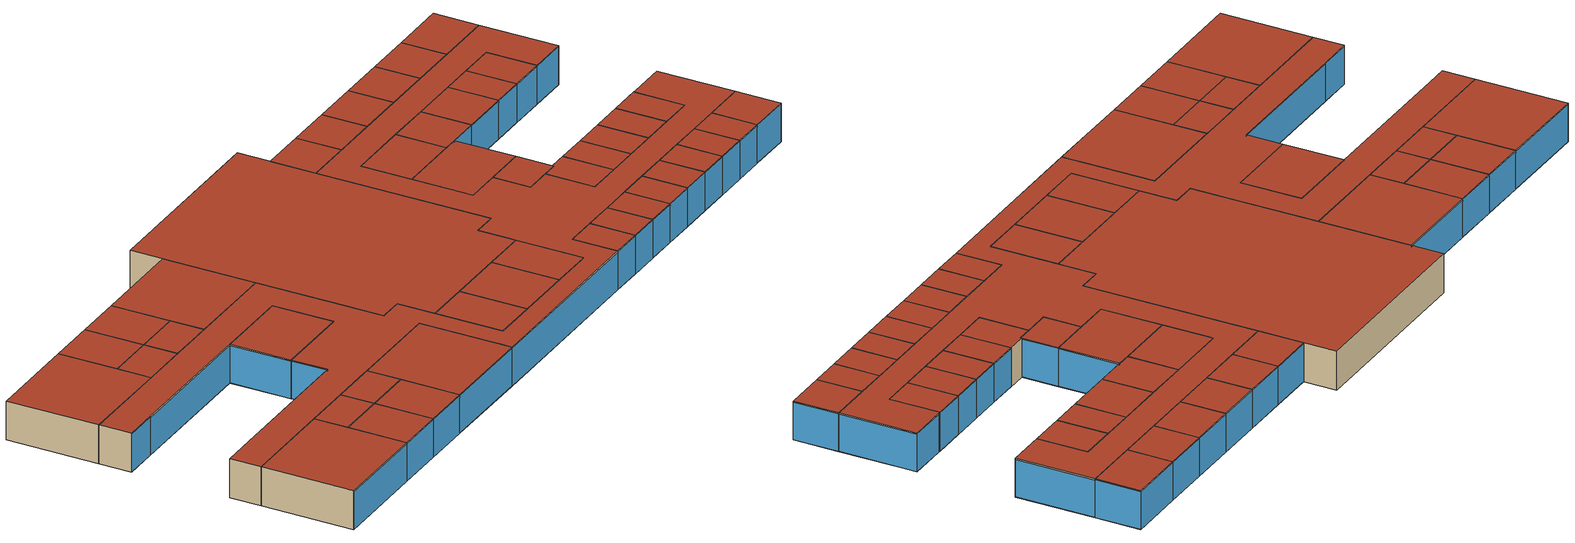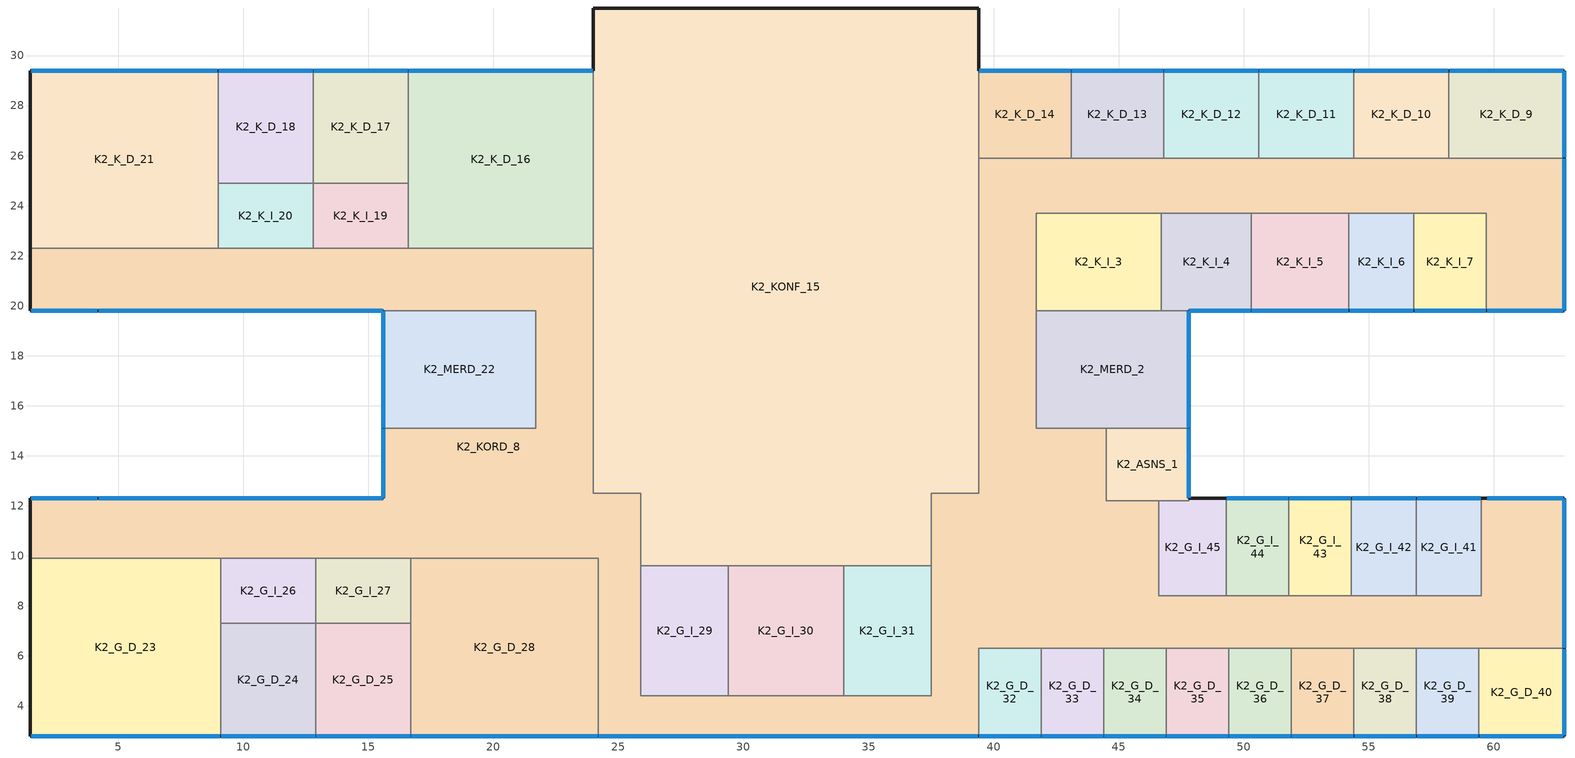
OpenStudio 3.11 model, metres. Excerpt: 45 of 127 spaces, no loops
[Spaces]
K2_K_I_6
 floor to K1_K_I_6: 56.8,23.7 56.8,19.8 54.2,19.8 54.2,23.7 z9
 wall outside: 54.2,19.8 56.8,19.8 z9:12
 wall to K2_K_I_5: 54.2,23.7 54.2,19.8 z9:12
 wall to K2_KORD_8: 56.8,23.7 54.2,23.7 z9:12
 wall to K2_K_I_7: 56.8,19.8 56.8,23.7 z9:12
 window (penc_std_4mm): 54.23,19.8 56.77,19.8 z9.03:11.93
 roof outside: 56.8,19.8 56.8,23.7 54.2,23.7 54.2,19.8 z12
K2_K_I_5
 floor to K1_K_I_5: 54.2,23.7 54.2,19.8 50.3,19.8 50.3,23.7 z9
 wall outside: 50.3,19.8 54.2,19.8 z9:12
 wall to K2_K_I_4: 50.3,23.7 50.3,19.8 z9:12
 wall to K2_KORD_8: 54.2,23.7 50.3,23.7 z9:12
 window (penc_std_4mm): 50.33,19.8 54.17,19.8 z9.03:11.91
 roof outside: 54.2,19.8 54.2,23.7 50.3,23.7 50.3,19.8 z12
K2_G_I_45
 floor to K1_G_I_45: 49.3,12.3 49.3,8.4 46.6,8.4 46.6,12.2 47.8,12.2 47.8,12.3 z9
 wall outside: 49.3,12.3 47.8,12.3 z9:12
 wall to K2_KORD_8: 46.6,12.2 46.6,8.4 49.3,8.4 z9:12
 wall to K2_ASNS_1: 47.8,12.3 47.8,12.2 46.6,12.2 z9:12
 wall to K2_G_I_44: 49.3,8.4 49.3,12.3 z9:12
 roof outside: 49.3,8.4 49.3,12.3 47.8,12.3 47.8,12.2 46.6,12.2 46.6,8.4 z12
K2_K_I_3
 floor to K1_K_I_3: 46.7,23.7 46.7,19.8 41.7,19.8 41.7,23.7 z9
 wall to K2_KORD_8: 46.7,23.7 41.7,23.7 41.7,23.5 41.7,21.3 41.7,19.8 z9:12
 wall to K2_K_I_4: 46.7,19.8 46.7,23.7 z9:12
 wall to K2_MERD_2: 41.7,19.8 46.7,19.8 z9:12
 roof outside: 46.7,19.8 46.7,23.7 41.7,23.7 41.7,23.5 41.7,21.3 41.7,19.8 z12
K2_K_I_20
 floor to K1_K_I_20: 12.8,24.9 12.8,22.3 9,22.3 9,24.9 z9
 wall to K2_K_D_21: 9,24.9 9,22.3 z9:12
 wall to K2_K_D_18: 12.8,24.9 9,24.9 z9:12
 wall to K2_K_I_19: 12.8,22.3 12.8,24.9 z9:12
 wall to K2_KORD_8: 9,22.3 12.8,22.3 z9:12
 roof outside: 12.8,22.3 12.8,24.9 9,24.9 9,22.3 z12
K2_K_D_17
 floor to K1_K_D_17: 16.6,29.4 16.6,24.9 12.8,24.9 12.8,29.4 z9
 wall outside: 16.6,29.4 12.8,29.4 z9:12
 wall to K2_K_D_16: 16.6,24.9 16.6,29.4 z9:12
 wall to K2_K_I_19: 12.8,24.9 16.6,24.9 z9:12
 wall to K2_K_D_18: 12.8,29.4 12.8,24.9 z9:12
 window (penc_std_4mm): 16.57,29.4 12.83,29.4 z9.03:11.91
 roof outside: 16.6,24.9 16.6,29.4 12.8,29.4 12.8,24.9 z12
K2_K_D_14
 floor to K1_K_D_14: 43.1,29.4 43.1,25.9 39.4,25.9 39.4,29.4 z9
 wall outside: 43.1,29.4 39.4,29.4 z9:12
 wall to K2_K_D_13: 43.1,25.9 43.1,29.4 z9:12
 wall to K2_KORD_8: 39.4,25.9 41.7,25.9 43.1,25.9 z9:12
 wall to K2_KONF_15: 39.4,29.4 39.4,25.9 z9:12
 window (penc_std_4mm): 43.07,29.4 39.43,29.4 z9.03:11.92
 roof outside: 39.4,29.4 39.4,25.9 41.7,25.9 43.1,25.9 43.1,29.4 z12
K2_K_D_13
 floor to K1_K_D_13: 46.8,29.4 46.8,25.9 43.1,25.9 43.1,29.4 z9
 wall outside: 46.8,29.4 43.1,29.4 z9:12
 wall to K2_K_D_12: 46.8,25.9 46.8,29.4 z9:12
 wall to K2_KORD_8: 43.1,25.9 46.8,25.9 z9:12
 window (penc_std_4mm): 46.77,29.4 43.13,29.4 z9.03:11.92
 roof outside: 43.1,29.4 43.1,25.9 46.8,25.9 46.8,29.4 z12
K2_K_D_10
 floor to K1_K_D_10: 58.2,29.4 58.2,25.9 54.4,25.9 54.4,29.4 z9
 wall outside: 58.2,29.4 54.4,29.4 z9:12
 wall to K2_K_D_9: 58.2,25.9 58.2,29.4 z9:12
 wall to K2_KORD_8: 54.4,25.9 58.2,25.9 z9:12
 wall to K2_K_D_11: 54.4,29.4 54.4,25.9 z9:12
 window (penc_std_4mm): 58.17,29.4 54.43,29.4 z9.03:11.91
 roof outside: 54.4,29.4 54.4,25.9 58.2,25.9 58.2,29.4 z12
K2_G_I_44
 floor to K1_G_I_44: 51.8,12.3 51.8,8.4 49.3,8.4 49.3,12.3 z9
 wall outside: 51.8,12.3 49.3,12.3 z9:12
 wall to K2_G_I_43: 51.8,8.4 51.8,12.3 z9:12
 wall to K2_KORD_8: 49.3,8.4 51.8,8.4 z9:12
 window (penc_std_4mm): 51.77,12.3 49.33,12.3 z9.03:11.93
 roof outside: 51.8,8.4 51.8,12.3 49.3,12.3 49.3,8.4 z12
K2_G_I_41
 floor to K1_G_I_41: 59.5,12.3 59.5,8.4 56.9,8.4 56.9,12.3 z9
 wall outside: 59.5,12.3 56.9,12.3 z9:12
 wall to K2_G_I_42: 56.9,12.3 56.9,8.4 z9:12
 wall to K2_KORD_8: 56.9,8.4 59.5,8.4 59.5,12.3 z9:12
 window (penc_std_4mm): 59.47,12.3 56.93,12.3 z9.03:11.93
 roof outside: 59.5,8.4 59.5,12.3 56.9,12.3 56.9,8.4 z12
K2_G_I_30
 floor to K1_G_I_30: 34,9.6 34,4.4 29.4,4.4 29.4,9.6 z9
 wall to K2_G_I_31: 34,4.4 34,9.6 z9:12
 wall to K2_KORD_8: 29.4,4.4 34,4.4 z9:12
 wall to K2_G_I_29: 29.4,9.6 29.4,4.4 z9:12
 wall to K2_KONF_15: 34,9.6 29.4,9.6 z9:12
 roof outside: 29.4,9.6 29.4,4.4 34,4.4 34,9.6 z12
K2_G_I_29
 floor to K1_G_I_29: 29.4,9.6 29.4,4.4 25.9,4.4 25.9,9.6 z9
 wall to K2_KORD_8: 25.9,9.6 25.9,4.4 29.4,4.4 z9:12
 wall to K2_KONF_15: 29.4,9.6 25.9,9.6 z9:12
 roof outside: 25.9,9.6 25.9,4.4 29.4,4.4 29.4,9.6 z12
K2_G_D_40
 floor to K1_G_D_40: 62.8,6.3 62.8,2.8 59.4,2.8 59.4,6.3 z9
 wall outside: 59.4,2.8 62.8,2.8 62.8,6.3 z9:12
 wall to K2_KORD_8: 62.8,6.3 59.4,6.3 z9:12
 wall to K2_G_D_39: 59.4,6.3 59.4,2.8 z9:12
 window (penc_std_4mm): 59.43,2.8 62.77,2.8 / 62.8,2.83 62.8,6.27 z9.03:11.92
 roof outside: 62.8,2.8 62.8,6.3 59.4,6.3 59.4,2.8 z12
K2_K_D_12
 floor to K1_K_D_12: 50.6,29.4 50.6,25.9 46.8,25.9 46.8,29.4 z9
 wall outside: 50.6,29.4 46.8,29.4 z9:12
 wall to K2_K_D_11: 50.6,25.9 50.6,29.4 z9:12
 wall to K2_KORD_8: 46.8,25.9 50.6,25.9 z9:12
 window (penc_std_4mm): 50.57,29.4 46.83,29.4 z9.03:11.91
 roof outside: 46.8,29.4 46.8,25.9 50.6,25.9 50.6,29.4 z12
K2_G_D_38
 floor to K1_G_D_38: 56.9,6.3 56.9,2.8 54.4,2.8 54.4,6.3 z9
 wall outside: 54.4,2.8 56.9,2.8 z9:12
 wall to K2_G_D_37: 54.4,6.3 54.4,2.8 z9:12
 wall to K2_KORD_8: 56.9,6.3 54.4,6.3 z9:12
 wall to K2_G_D_39: 56.9,2.8 56.9,6.3 z9:12
 window (penc_std_4mm): 54.43,2.8 56.87,2.8 z9.03:11.93
 roof outside: 56.9,2.8 56.9,6.3 54.4,6.3 54.4,2.8 z12
K2_G_D_37
 floor to K1_G_D_37: 54.4,6.3 54.4,2.8 51.9,2.8 51.9,6.3 z9
 wall outside: 51.9,2.8 54.4,2.8 z9:12
 wall to K2_G_D_36: 51.9,6.3 51.9,2.8 z9:12
 wall to K2_KORD_8: 54.4,6.3 51.9,6.3 z9:12
 window (penc_std_4mm): 51.93,2.8 54.37,2.8 z9.03:11.93
 roof outside: 54.4,2.8 54.4,6.3 51.9,6.3 51.9,2.8 z12
K2_MERD_2
 floor to K1_MERD_2: 47.8,19.8 47.8,15.1 41.7,15.1 41.7,19.8 z9
 wall outside: 47.8,15.1 47.8,19.8 z9:12
 wall to K2_ASNS_1: 44.5,15.1 47.8,15.1 z9:12
 wall to K2_KORD_8: 41.7,19.8 41.7,15.1 44.5,15.1 z9:12
 wall to K2_K_I_4: 47.8,19.8 46.7,19.8 z9:12
 window (penc_std_4mm): 47.8,15.13 47.8,19.77 z9.03:11.91
 roof outside: 46.7,19.8 41.7,19.8 41.7,15.1 44.5,15.1 47.8,15.1 47.8,19.8 z12
K2_K_D_21
 floor to K1_K_D_21: 9,29.4 9,22.3 1.5,22.3 1.5,29.4 z9
 wall outside: 9,29.4 1.5,29.4 1.5,22.3 z9:12
 wall to K2_K_D_18: 9,24.9 9,29.4 z9:12
 wall to K2_KORD_8: 1.5,22.3 9,22.3 z9:12
 window (penc_std_4mm): 8.97,29.4 1.53,29.4 z9.03:11.89
 roof outside: 9,22.3 9,24.9 9,29.4 1.5,29.4 1.5,22.3 z12
K2_G_D_36
 floor to K1_G_D_36: 51.9,6.3 51.9,2.8 49.4,2.8 49.4,6.3 z9
 wall outside: 49.4,2.8 51.9,2.8 z9:12
 wall to K2_G_D_35: 49.4,6.3 49.4,2.8 z9:12
 wall to K2_KORD_8: 51.9,6.3 49.4,6.3 z9:12
 window (penc_std_4mm): 49.43,2.8 51.87,2.8 z9.03:11.93
 roof outside: 51.9,2.8 51.9,6.3 49.4,6.3 49.4,2.8 z12
K2_G_D_39
 floor to K1_G_D_39: 59.4,6.3 59.4,2.8 56.9,2.8 56.9,6.3 z9
 wall outside: 56.9,2.8 59.4,2.8 z9:12
 wall to K2_KORD_8: 59.4,6.3 56.9,6.3 z9:12
 window (penc_std_4mm): 56.93,2.8 59.37,2.8 z9.03:11.93
 roof outside: 59.4,2.8 59.4,6.3 56.9,6.3 56.9,2.8 z12
K2_G_D_35
 floor to K1_G_D_35: 49.4,6.3 49.4,2.8 46.9,2.8 46.9,6.3 z9
 wall outside: 46.9,2.8 49.4,2.8 z9:12
 wall to K2_KORD_8: 49.4,6.3 46.9,6.3 z9:12
 wall to K2_G_D_34: 46.9,6.3 46.9,2.8 z9:12
 window (penc_std_4mm): 46.93,2.8 49.37,2.8 z9.03:11.93
 roof outside: 49.4,2.8 49.4,6.3 46.9,6.3 46.9,2.8 z12
K2_G_D_33
 floor to K1_G_D_33: 44.4,6.3 44.4,2.8 41.9,2.8 41.9,6.3 z9
 wall outside: 41.9,2.8 44.4,2.8 z9:12
 wall to K2_G_D_32: 41.9,6.3 41.9,2.8 z9:12
 wall to K2_KORD_8: 44.4,6.3 41.9,6.3 z9:12
 wall to K2_G_D_34: 44.4,2.8 44.4,6.3 z9:12
 window (penc_std_4mm): 41.93,2.8 44.37,2.8 z9.03:11.93
 roof outside: 44.4,2.8 44.4,6.3 41.9,6.3 41.9,2.8 z12
K2_G_I_43
 floor to K1_G_I_43: 54.3,12.3 54.3,8.4 51.8,8.4 51.8,12.3 z9
 wall outside: 54.3,12.3 51.8,12.3 z9:12
 wall to K2_G_I_42: 54.3,8.4 54.3,12.3 z9:12
 wall to K2_KORD_8: 51.8,8.4 54.3,8.4 z9:12
 window (penc_std_4mm): 54.27,12.3 51.83,12.3 z9.03:11.93
 roof outside: 54.3,8.4 54.3,12.3 51.8,12.3 51.8,8.4 z12
K2_G_D_32
 floor to K1_G_D_32: 41.9,6.3 41.9,2.8 39.4,2.8 39.4,6.3 z9
 wall outside: 39.4,2.8 41.9,2.8 z9:12
 wall to K2_KORD_8: 41.9,6.3 39.4,6.3 39.4,3.6 39.4,2.8 z9:12
 window (penc_std_4mm): 39.43,2.8 41.87,2.8 z9.03:11.93
 roof outside: 41.9,2.8 41.9,6.3 39.4,6.3 39.4,3.6 39.4,2.8 z12
K2_G_I_27
 floor to K1_G_I_27: 16.7,9.9 16.7,7.3 12.9,7.3 12.9,9.9 z9
 wall to K2_G_I_26: 12.9,9.9 12.9,7.3 z9:12
 wall to K2_KORD_8: 16.7,9.9 15.7,9.9 12.9,9.9 z9:12
 wall to K2_G_D_28: 16.7,7.3 16.7,9.9 z9:12
 wall to K2_G_D_25: 12.9,7.3 16.7,7.3 z9:12
 roof outside: 16.7,7.3 16.7,9.9 15.7,9.9 12.9,9.9 12.9,7.3 z12
K2_G_D_28
 floor to K1_G_D_28: 24.2,9.9 24.2,2.8 16.7,2.8 16.7,9.9 z9
 wall outside: 16.7,2.8 24.2,2.8 z9:12
 wall to K2_G_D_25: 16.7,7.3 16.7,2.8 z9:12
 wall to K2_KORD_8: 24.2,2.8 24.2,3.6 24.2,4.4 24.2,9.9 16.7,9.9 z9:12
 window (penc_std_4mm): 16.73,2.8 24.17,2.8 z9.03:11.89
 roof outside: 24.2,2.8 24.2,3.6 24.2,4.4 24.2,9.9 16.7,9.9 16.7,7.3 16.7,2.8 z12
K2_G_D_24
 floor to K1_G_D_24: 12.9,7.3 12.9,2.8 9.1,2.8 9.1,7.3 z9
 wall outside: 9.1,2.8 12.9,2.8 z9:12
 wall to K2_G_D_23: 9.1,7.3 9.1,2.8 z9:12
 wall to K2_G_I_26: 12.9,7.3 9.1,7.3 z9:12
 wall to K2_G_D_25: 12.9,2.8 12.9,7.3 z9:12
 window (penc_std_4mm): 9.13,2.8 12.87,2.8 z9.03:11.91
 roof outside: 12.9,2.8 12.9,7.3 9.1,7.3 9.1,2.8 z12
K2_ASNS_1
 floor to K1_ASNS_1: 47.8,15.1 47.8,12.2 44.5,12.2 44.5,15.1 z9
 wall outside: 47.8,12.3 47.8,15.1 z9:12
 wall to K2_KORD_8: 44.5,15.1 44.5,12.2 46.2,12.2 46.6,12.2 z9:12
 window (penc_std_4mm): 47.8,12.33 47.8,15.07 z9.03:11.93
 roof outside: 44.5,15.1 44.5,12.2 46.2,12.2 46.6,12.2 47.8,12.2 47.8,12.3 47.8,15.1 z12
K2_K_D_16
 floor to K1_K_D_16: 24,29.4 24,22.3 16.6,22.3 16.6,29.4 z9
 wall outside: 24,29.4 16.6,29.4 z9:12
 wall to K2_KORD_8: 16.6,22.3 21.7,22.3 24,22.3 z9:12
 wall to K2_K_I_19: 16.6,24.9 16.6,22.3 z9:12
 wall to K2_KONF_15: 24,22.3 24,29.4 z9:12
 window (penc_std_4mm): 23.97,29.4 16.63,29.4 z9.03:11.9
 roof outside: 24,22.3 24,29.4 16.6,29.4 16.6,24.9 16.6,22.3 21.7,22.3 z12
K2_MERD_22
 floor to K1_MERD_22: 21.7,19.8 21.7,15.1 15.6,15.1 15.6,19.8 z9
 wall outside: 15.6,19.8 15.6,15.1 z9:12
 wall to K2_KORD_8: 15.6,15.1 15.7,15.1 21.7,15.1 21.7,19.8 15.6,19.8 z9:12
 window (penc_std_4mm): 15.6,19.77 15.6,15.13 z9.03:11.91
 roof outside: 15.6,19.8 15.6,15.1 15.7,15.1 21.7,15.1 21.7,19.8 z12
K2_K_I_19
 floor to K1_K_I_19: 16.6,24.9 16.6,22.3 12.8,22.3 12.8,24.9 z9
 wall to K2_KORD_8: 12.8,22.3 15.6,22.3 16.6,22.3 z9:12
 roof outside: 16.6,22.3 16.6,24.9 12.8,24.9 12.8,22.3 15.6,22.3 z12
K2_K_D_18
 floor to K1_K_D_18: 12.8,29.4 12.8,24.9 9,24.9 9,29.4 z9
 wall outside: 12.8,29.4 9,29.4 z9:12
 window (penc_std_4mm): 12.77,29.4 9.03,29.4 z9.03:11.91
 roof outside: 12.8,24.9 12.8,29.4 9,29.4 9,24.9 z12
K2_G_D_23
 floor to K1_G_D_23: 9.1,9.9 9.1,2.8 1.5,2.8 1.5,9.9 z9
 wall outside: 1.5,9.9 1.5,2.8 9.1,2.8 z9:12
 wall to K2_G_I_26: 9.1,7.3 9.1,9.9 z9:12
 wall to K2_KORD_8: 9.1,9.9 1.5,9.9 z9:12
 window (penc_std_4mm): 1.53,2.8 9.07,2.8 z9.03:11.89
 roof outside: 1.5,9.9 1.5,2.8 9.1,2.8 9.1,7.3 9.1,9.9 z12
K2_G_I_31
 floor to K1_G_I_31: 37.5,9.6 37.5,4.4 34,4.4 34,9.6 z9
 wall to K2_KONF_15: 37.5,9.6 34,9.6 z9:12
 wall to K2_KORD_8: 34,4.4 37.5,4.4 37.5,6.3 37.5,9.6 z9:12
 roof outside: 37.5,4.4 37.5,6.3 37.5,9.6 34,9.6 34,4.4 z12
K2_K_D_9
 floor to K1_K_D_9: 62.8,29.4 62.8,25.9 58.2,25.9 58.2,29.4 z9
 wall outside: 62.8,25.9 62.8,29.4 58.2,29.4 z9:12
 wall to K2_KORD_8: 58.2,25.9 62.8,25.9 z9:12
 window (penc_std_4mm): 62.8,25.93 62.8,29.37 z9.03:11.92; 62.77,29.4 58.23,29.4 z9.03:11.91
 roof outside: 58.2,29.4 58.2,25.9 62.8,25.9 62.8,29.4 z12
K2_KORD_8
 floor to K1_KORD_8: 24.2,2.8 24.2,3.6 24.2,4.4 24.2,9.9 16.7,9.9 15.7,9.9 12.9,9.9 9.1,9.9 1.5,9.9 1.5,12.3 4.2,12.3 15.6,12.3 15.6,15.1 15.7,15.1 21.7,15.1 21.7,19.8 15.6,19.8 4.2,19.8 1.5,19.8 1.5,22.3 9,22.3 12.8,22.3 15.6,22.3 16.6,22.3 21.7,22.3 24,22.3 24,15.1 24,15 24,12.5 24.2,12.5 25.9,12.5 25.9,9.6 25.9,4.4 29.4,4.4 34,4.4 37.5,4.4 37.5,6.3 37.5,9.6 37.5,10.1 37.5,12.5 39.4,12.5 39.4,21.3 39.4,23.5 39.4,25.9 41.7,25.9 43.1,25.9 46.8,25.9 50.6,25.9 54.4,25.9 58.2,25.9 62.8,25.9 62.8,19.8 59.7,19.8 59.7,23.7 56.8,23.7 54.2,23.7 50.3,23.7 46.7,23.7 41.7,23.7 41.7,23.5 41.7,21.3 41.7,19.8 41.7,15.1 44.5,15.1 44.5,12.2 46.2,12.2 46.6,12.2 46.6,8.4 49.3,8.4 51.8,8.4 54.3,8.4 56.9,8.4 59.5,8.4 59.5,12.3 59.7,12.3 62.8,12.3 62.8,6.3 59.4,6.3 56.9,6.3 54.4,6.3 51.9,6.3 49.4,6.3 46.9,6.3 46.2,6.3 44.4,6.3 41.9,6.3 39.4,6.3 39.4,3.6 39.4,2.8 z9
 wall outside: 15.6,15.1 15.6,12.3 4.2,12.3 1.5,12.3 1.5,9.9 / 1.5,22.3 1.5,19.8 4.2,19.8 15.6,19.8 / 59.7,19.8 62.8,19.8 62.8,25.9 / 62.8,6.3 62.8,12.3 59.7,12.3 59.5,12.3 / 24.2,2.8 39.4,2.8 z9:12
 wall to K2_G_I_26: 9.1,9.9 12.9,9.9 z9:12
 wall to K2_KONF_15: 25.9,9.6 25.9,12.5 24.2,12.5 24,12.5 24,15 24,15.1 24,22.3 / 39.4,25.9 39.4,23.5 39.4,21.3 39.4,12.5 37.5,12.5 37.5,10.1 37.5,9.6 z9:12
 wall to K2_K_D_11: 54.4,25.9 50.6,25.9 z9:12
 wall to K2_K_I_7: 56.8,23.7 59.7,23.7 59.7,19.8 z9:12
 wall to K2_K_I_4: 46.7,23.7 50.3,23.7 z9:12
 wall to K2_G_I_42: 56.9,8.4 54.3,8.4 z9:12
 wall to K2_G_D_34: 44.4,6.3 46.2,6.3 46.9,6.3 z9:12
 window (penc_std_4mm): 4.17,12.3 1.53,12.3 / 15.6,15.07 15.6,12.33 / 1.53,19.8 4.17,19.8 z9.03:11.93; 15.57,12.3 4.23,12.3 / 4.23,19.8 15.57,19.8 z9.03:11.89; 62.8,19.83 62.8,25.87 / 62.8,6.33 62.8,12.27 z9.03:11.9; 59.73,19.8 62.77,19.8 / 62.77,12.3 59.73,12.3 z9.03:11.92; 24.23,2.8 39.37,2.8 z9.03:11.88
 roof outside: 39.4,2.8 39.4,3.6 39.4,6.3 41.9,6.3 44.4,6.3 46.2,6.3 46.9,6.3 49.4,6.3 51.9,6.3 54.4,6.3 56.9,6.3 59.4,6.3 62.8,6.3 62.8,12.3 59.7,12.3 59.5,12.3 59.5,8.4 56.9,8.4 54.3,8.4 51.8,8.4 49.3,8.4 46.6,8.4 46.6,12.2 46.2,12.2 44.5,12.2 44.5,15.1 41.7,15.1 41.7,19.8 41.7,21.3 41.7,23.5 41.7,23.7 46.7,23.7 50.3,23.7 54.2,23.7 56.8,23.7 59.7,23.7 59.7,19.8 62.8,19.8 62.8,25.9 58.2,25.9 54.4,25.9 50.6,25.9 46.8,25.9 43.1,25.9 41.7,25.9 39.4,25.9 39.4,23.5 39.4,21.3 39.4,12.5 37.5,12.5 37.5,10.1 37.5,9.6 37.5,6.3 37.5,4.4 34,4.4 29.4,4.4 25.9,4.4 25.9,9.6 25.9,12.5 24.2,12.5 24,12.5 24,15 24,15.1 24,22.3 21.7,22.3 16.6,22.3 15.6,22.3 12.8,22.3 9,22.3 1.5,22.3 1.5,19.8 4.2,19.8 15.6,19.8 21.7,19.8 21.7,15.1 15.7,15.1 15.6,15.1 15.6,12.3 4.2,12.3 1.5,12.3 1.5,9.9 9.1,9.9 12.9,9.9 15.7,9.9 16.7,9.9 24.2,9.9 24.2,4.4 24.2,3.6 24.2,2.8 z12
K2_K_I_4
 floor to K1_K_I_4: 50.3,23.7 50.3,19.8 46.7,19.8 46.7,23.7 z9
 wall outside: 47.8,19.8 50.3,19.8 z9:12
 window (penc_std_4mm): 47.83,19.8 50.27,19.8 z9.03:11.93
 roof outside: 50.3,19.8 50.3,23.7 46.7,23.7 46.7,19.8 47.8,19.8 z12
K2_KONF_15
 floor to K1_KONF_15: 39.4,31.9 39.4,12.5 37.5,12.5 37.5,9.6 25.9,9.6 25.9,12.5 24,12.5 24,31.9 z9
 wall outside: 39.4,29.4 39.4,31.9 24,31.9 24,29.4 z9:12
 roof outside: 37.5,9.6 37.5,10.1 37.5,12.5 39.4,12.5 39.4,21.3 39.4,23.5 39.4,25.9 39.4,29.4 39.4,31.9 24,31.9 24,29.4 24,22.3 24,15.1 24,15 24,12.5 24.2,12.5 25.9,12.5 25.9,9.6 29.4,9.6 34,9.6 z12
K2_G_D_34
 floor to K1_G_D_34: 46.9,6.3 46.9,2.8 44.4,2.8 44.4,6.3 z9
 wall outside: 44.4,2.8 46.9,2.8 z9:12
 window (penc_std_4mm): 44.43,2.8 46.87,2.8 z9.03:11.93
 roof outside: 46.9,2.8 46.9,6.3 46.2,6.3 44.4,6.3 44.4,2.8 z12
K2_G_I_42
 floor to K1_G_I_42: 56.9,12.3 56.9,8.4 54.3,8.4 54.3,12.3 z9
 wall outside: 56.9,12.3 54.3,12.3 z9:12
 window (penc_std_4mm): 56.87,12.3 54.33,12.3 z9.03:11.93
 roof outside: 56.9,8.4 56.9,12.3 54.3,12.3 54.3,8.4 z12
K2_G_D_25
 floor to K1_G_D_25: 16.7,7.3 16.7,2.8 12.9,2.8 12.9,7.3 z9
 wall outside: 12.9,2.8 16.7,2.8 z9:12
 window (penc_std_4mm): 12.93,2.8 16.67,2.8 z9.03:11.91
 roof outside: 16.7,2.8 16.7,7.3 12.9,7.3 12.9,2.8 z12
K2_G_I_26
 floor to K1_G_I_26: 12.9,9.9 12.9,7.3 9.1,7.3 9.1,9.9 z9
 roof outside: 12.9,7.3 12.9,9.9 9.1,9.9 9.1,7.3 z12
K2_K_I_7
 floor to K1_K_I_7: 59.7,23.7 59.7,19.8 56.8,19.8 56.8,23.7 z9
 wall outside: 56.8,19.8 59.7,19.8 z9:12
 window (penc_std_4mm): 56.83,19.8 59.67,19.8 z9.03:11.93
 roof outside: 59.7,19.8 59.7,23.7 56.8,23.7 56.8,19.8 z12
K2_K_D_11
 floor to K1_K_D_11: 54.4,29.4 54.4,25.9 50.6,25.9 50.6,29.4 z9
 wall outside: 54.4,29.4 50.6,29.4 z9:12
 window (penc_std_4mm): 54.37,29.4 50.63,29.4 z9.03:11.91
 roof outside: 50.6,29.4 50.6,25.9 54.4,25.9 54.4,29.4 z12
[Site]
Mugla: Latitude {deg}=37.1655; Longitude {deg}=37.1655; Time Zone {hr}=3; Elevation {m}=646; Keep Site Location Information=No
[ClimateZones]
Climate Zone Institution Name 1=ASHRAE; Climate Zone Document Name 1=ANSI/ASHRAE Standard 169; Climate Zone Document Year 1=2006; Climate Zone Institution Name 2=CEC; Climate Zone Document Name 2=California Climate Zone Descriptions; Climate Zone Document Year 2=1995
[Building]
Building 1: North Axis {deg}=-30.2498
[SizingPeriod:DesignDay] Barometric Pressure {Pa}=93801; Wind Speed {m/s}=2.5; Wind Direction {deg}=180; Rain Indicator=No; Snow Indicator=No; Day of Month=21; Month=7; Day Type=SummerDesignDay; Daylight Saving Time Indicator=No; Dry-Bulb Temperature Range Modifier Type=DefaultMultipliers; Solar Model Indicator=ASHRAETau2017; ASHRAE Clear Sky Optical Depth for Beam Irradiance=0.364; ASHRAE Clear Sky Optical Depth for Diffuse Irradiance=2.429
Name | Maximum Dry-Bulb Temperature {C} | Daily Dry-Bulb Temperature Range {deltaC} | Humidity Condition Type | Wetbulb or DewPoint at Maximum Dry-Bulb {C} | Enthalpy at Maximum Dry-Bulb {J/kg}
Mugla Ann Clg 1% Condns Enth=>MDB | 31.5 | 12.9 | Enthalpy | 23 | 64800
Mugla Ann Clg 1% Condns DP=>MDB | 25.8 | 12.9 | Dewpoint | 17.8
Mugla Ann Clg 1% Condns WB=>MDB | 31.6 | 13.2 | Wetbulb | 21.2
Mugla Ann Clg 1% Condns DB=>MWB | 35.6 | 14.2 | Wetbulb | 19.3
[Material]
Name | Roughness | Thickness {m} | Conductivity {W/m-K} | Density {kg/m3} | Specific Heat {J/kg-K} | Solar Absorptance
std_tugla | Rough | 0.19 | 0.1 | 800 | 840
cimento | MediumRough | 0.02 | 0.72 | 1600 | 840
boya(acikrenk) | Smooth | 0.003 | 0.15 | 1200 | 1000 | 0.3
grobeton | Rough | 0.1 | 1 | 1900 | 800
betonplak; tabliye beton | MediumSmooth | 0.15 | 1.7 | 2300 | 880
sap 6 cm | MediumSmooth | 0.06 | 1.1 | 1800 | 840
eps 5 cm | MediumSmooth | 0.05 | 0.039 | 16 | 1250
tas yunu 6 cm | Rough | 0.06 | 0.035 | 100 | 840
kiremit | Smooth | 0.02 | 1.1 | 1900 | 1400
ahsap karkas | Smooth | 0.05 | 0.12 | 500 | 1600
[Material:AirGap]
Material Air Gap 1: Thermal Resistance {m2-K/W}=0.13
[WindowMaterial:Glazing]
4mm cam: Optical Data Type=SpectralAverage; Thickness {m}=0.004; Solar Transmittance at Normal Incidence=0.806; Front Side Solar Reflectance at Normal Incidence=0.076; Back Side Solar Reflectance at Normal Incidence=0.076; Visible Transmittance at Normal Incidence=0.881; Front Side Visible Reflectance at Normal Incidence=0.079; Back Side Visible Reflectance at Normal Incidence=0.079
[WindowMaterial:Gas]
hava 12 mm: Gas Type=Air; Thickness {m}=0.012; Conductivity Coefficient A {W/m-K}=0.024286; Conductivity Coefficient B {W/m-K2}=7.6e-05; Viscosity Coefficient A {g/m-s}=1.713e-05; Specific Heat Coefficient A {J/kg-K}=1005; Molecular Weight=28.97
[Construction]
penc_std_4mm: 4mm cam, hava 12 mm, 4mm cam
zemn_betonrme: grobeton, betonplak, sap 6 cm
cati_kiremt: kiremit, ahsap karkas, Material Air Gap 1, tas yunu 6 cm, tabliye beton
duvr_std_eps: boya(acikrenk), cimento, std_tugla, eps 5 cm, cimento, boya(acikrenk)
ic_duvar: boya(acikrenk), cimento, std_tugla, cimento, boya(acikrenk)
cati_zemin: cimento, betonplak, cimento
[DefaultConstructionSet]
Default Construction Set 1: Default Exterior Surface Constructions=Default Surface Constructions 1; Default Interior Surface Constructions=Default Surface Constructions 2; Default Ground Contact Surface Constructions=Default Surface Constructions 3; Default Exterior SubSurface Constructions=Default Sub Surface Constructions 1; Default Interior SubSurface Constructions=Default Sub Surface Constructions 2
[DefaultSurfaceConstructions]
Name | Floor Construction | Wall Construction | Roof Ceiling Construction
Default Surface Constructions 1 | zemn_betonrme | duvr_std_eps | cati_kiremt
Default Surface Constructions 2 | cati_zemin | ic_duvar | cati_zemin
Default Surface Constructions 3
[DefaultSubSurfaceConstructions]
Name | Operable Window Construction
Default Sub Surface Constructions 1 | penc_std_4mm
Default Sub Surface Constructions 2
[Space] Building Story=ikinci kat
Name | Space Type | Thermal Zone
K2_K_I_6; K2_K_I_5; K2_K_I_3; K2_G_D_32; K2_G_D_35; K2_G_D_36; K2_G_D_38; K2_G_D_39; K2_K_D_13; K2_K_D_9; K2_K_I_4; K2_K_D_12; K2_G_I_41; K2_K_D_10; K2_G_I_45; K2_G_D_37; K2_K_D_14; K2_K_D_11; K2_G_D_40; K2_G_I_43; K2_G_D_34; K2_G_I_44; K2_K_I_7; K2_G_D_33; K2_G_I_42 | ofis | TZ_oda
K2_G_D_28; K2_G_I_27; K2_G_D_25; K2_G_D_23; K2_K_I_20; K2_K_D_18; K2_K_D_16; K2_K_I_19; K2_G_D_24; K2_K_D_17; K2_G_I_26; K2_K_D_21 | atolye | TZ_atolye
K2_MERD_22; K2_MERD_2 | merdvn | TZ_merdvn
K2_KONF_15 | konf_salon | TZ_konfsalon
K2_KORD_8 | kordr | TZ_koridor
K2_ASNS_1 | asnsr | TZ_asnsr
K2_G_I_31; K2_G_I_29 | wc | TZ_WC
K2_G_I_30 | mecoda
[BuildingStory]
ikinci kat: Nominal Z Coordinate {m}=9; Nominal Floor to Floor Height {m}=3; Nominal Floor to Ceiling Height {m}=3
[ThermalZone] Multiplier=1; Use Ideal Air Loads=No
Name | Thermostat
TZ_oda | Thermostat Setpoint Dual Setpoint 7
TZ_WC | Thermostat Setpoint Dual Setpoint 8
TZ_atolye | Thermostat Setpoint Dual Setpoint 2
TZ_koridor | Thermostat Setpoint Dual Setpoint 4
TZ_merdvn | Thermostat Setpoint Dual Setpoint 6
TZ_asnsr | Thermostat Setpoint Dual Setpoint 1
TZ_konfsalon | Thermostat Setpoint Dual Setpoint 3
[SpaceType] Default Construction Set=Default Construction Set 1; Default Schedule Set=fakultecizelgeleri
ofis; atolye; kordr; mecoda; merdvn; asnsr; konf_salon; wc
[DefaultScheduleSet]
fakultecizelgeleri: Number of People Schedule=doluluk; People Activity Level Schedule=aktivite; Lighting Schedule=aydinlatma; Electric Equipment Schedule=elektrik ekipman
[SpaceInfiltration:DesignFlowRate] Schedule=infiltrasyon; Density Basis=Outdoor
Name | Space or SpaceType | Design Flow Rate Calculation Method | Flow per Exterior Surface Area {m3/s-m2} | Air Changes per Hour {1/hr}
infiltrasyon | atolye | AirChanges/Hour | 0.000226568 | 0.5
infiltrasyon 1 | ofis | AirChanges/Hour | 0.000226568 | 0.5
infiltrasyon 2 | konf_salon | AirChanges/Hour | 0.000226568 | 0.5
infiltrasyon_kordr_kantn_mrd_asnsr_wc | asnsr | AirChanges/Hour | 0.00030226 | 0.036
infiltrasyon 3 | mecoda | AirChanges/Hour | 0.000226568 | 0.5
infiltrasyon_kordr_kantn_mrd_asnsr_wc 1 | kordr | Flow/ExteriorArea | 0.00030226
infiltrasyon_kordr_kantn_mrd_asnsr_wc 2 | merdvn | Flow/ExteriorArea | 0.00030226
infiltrasyon_kordr_kantn_mrd_asnsr_wc 3 | wc | Flow/ExteriorArea | 0.00030226
[People:Definition]
People Definition: Number of People Calculation Method=People/Area; People per Space Floor Area {person/m2}=0.05383; Fraction Radiant=0.3
[Lights:Definition] Design Level Calculation Method=Watts/Area; Fraction Radiant=0.3
Name | Watts per Space Floor Area {W/m2}
Lights Definition(ofis, k.salon, atolye) | 7
light defination (merd, kordor, mecoda, wc) | 3
[ElectricEquipment:Definition]
Name | Design Level Calculation Method | Design Level {W} | Watts per Space Floor Area {W/m2}
asansor motoru | EquipmentLevel | 5000
Electric Equipment (ofis, atolye, salon) | Watts/Area |  | 5.8
Electric Equipment (koridor, merd,mecoda) | Watts/Area |  | 2
[People] People Definition=People Definition; Clothing Insulation Calculation Method=ClothingInsulationSchedule; Multiplier=1
Name | Space or SpaceType
People 1 | atolye
People 3 | konf_salon
People 4 | kordr
People 5 | ofis
[Lights] Fraction Replaceable=1
Name | Lights Definition | Space or SpaceType
Lights 4 | Lights Definition(ofis, k.salon, atolye) | wc
Lights 5 | Lights Definition(ofis, k.salon, atolye) | ofis
Lights 7 | Lights Definition(ofis, k.salon, atolye) | atolye
Lights 8 | Lights Definition(ofis, k.salon, atolye) | konf_salon
Lights 1 | light defination (merd, kordor, mecoda, wc) | kordr
Lights 2 | light defination (merd, kordor, mecoda, wc) | merdvn
[ElectricEquipment]
Name | Electric Equipment Definition | Space or SpaceType
Electric Equipment 1 | asansor motoru | asnsr
Electric Equipment 2 | Electric Equipment (ofis, atolye, salon) | atolye
Electric Equipment 4 | Electric Equipment (ofis, atolye, salon) | konf_salon
Electric Equipment 5 | Electric Equipment (ofis, atolye, salon) | ofis
Electric Equipment 6 | Electric Equipment (koridor, merd,mecoda) | kordr
Electric Equipment 7 | Electric Equipment (koridor, merd,mecoda) | mecoda
[ThermostatSetpoint:DualSetpoint] Heating Setpoint Temperature Schedule=heating setpoint; Cooling Setpoint Temperature Schedule=cooling setpoint
Thermostat Setpoint Dual Setpoint 1; Thermostat Setpoint Dual Setpoint 2; Thermostat Setpoint Dual Setpoint 3; Thermostat Setpoint Dual Setpoint 4; Thermostat Setpoint Dual Setpoint 6; Thermostat Setpoint Dual Setpoint 7; Thermostat Setpoint Dual Setpoint 8
[Schedule:Ruleset]
Name | Default Day Schedule
aydinlatma | Schedule Day 2
doluluk | Schedule Day 3
elektrik ekipman | Schedule Day 4
aktivite | Schedule Day 5
cooling setpoint | Schedule Day 6
heating setpoint | Schedule Day 7
infiltrasyon | Schedule Day 8
[Schedule:Day]
Schedule Day 2: 8, 0, 0, 16, 0, 0.8, 18, 0, 0.6, 24, 0, 0
Schedule Day 3: 7, 0, 0, 8, 0, 0.16, 9, 0, 0.6, 12, 0, 0.8, 13, 0, 0.3, 16, 0, 0.8, 17, 0, 0.7, 18, 0, 0.5, 19, 0, 0.1, 24, 0, 0
Schedule Day 4: 8, 0, 0.0273857, 12, 0, 0.9, 13, 0, 0.5, 17, 0, 0.9, 18, 0, 0.6, 24, 0, 0.0348482
Schedule Day 5: 24, 0, 120
Schedule Day 6: 24, 0, 24
Schedule Day 7: 24, 0, 22
Schedule Day 8: 6, 45, 0.2, 21, 0, 0.7, 24, 0, 0.2
